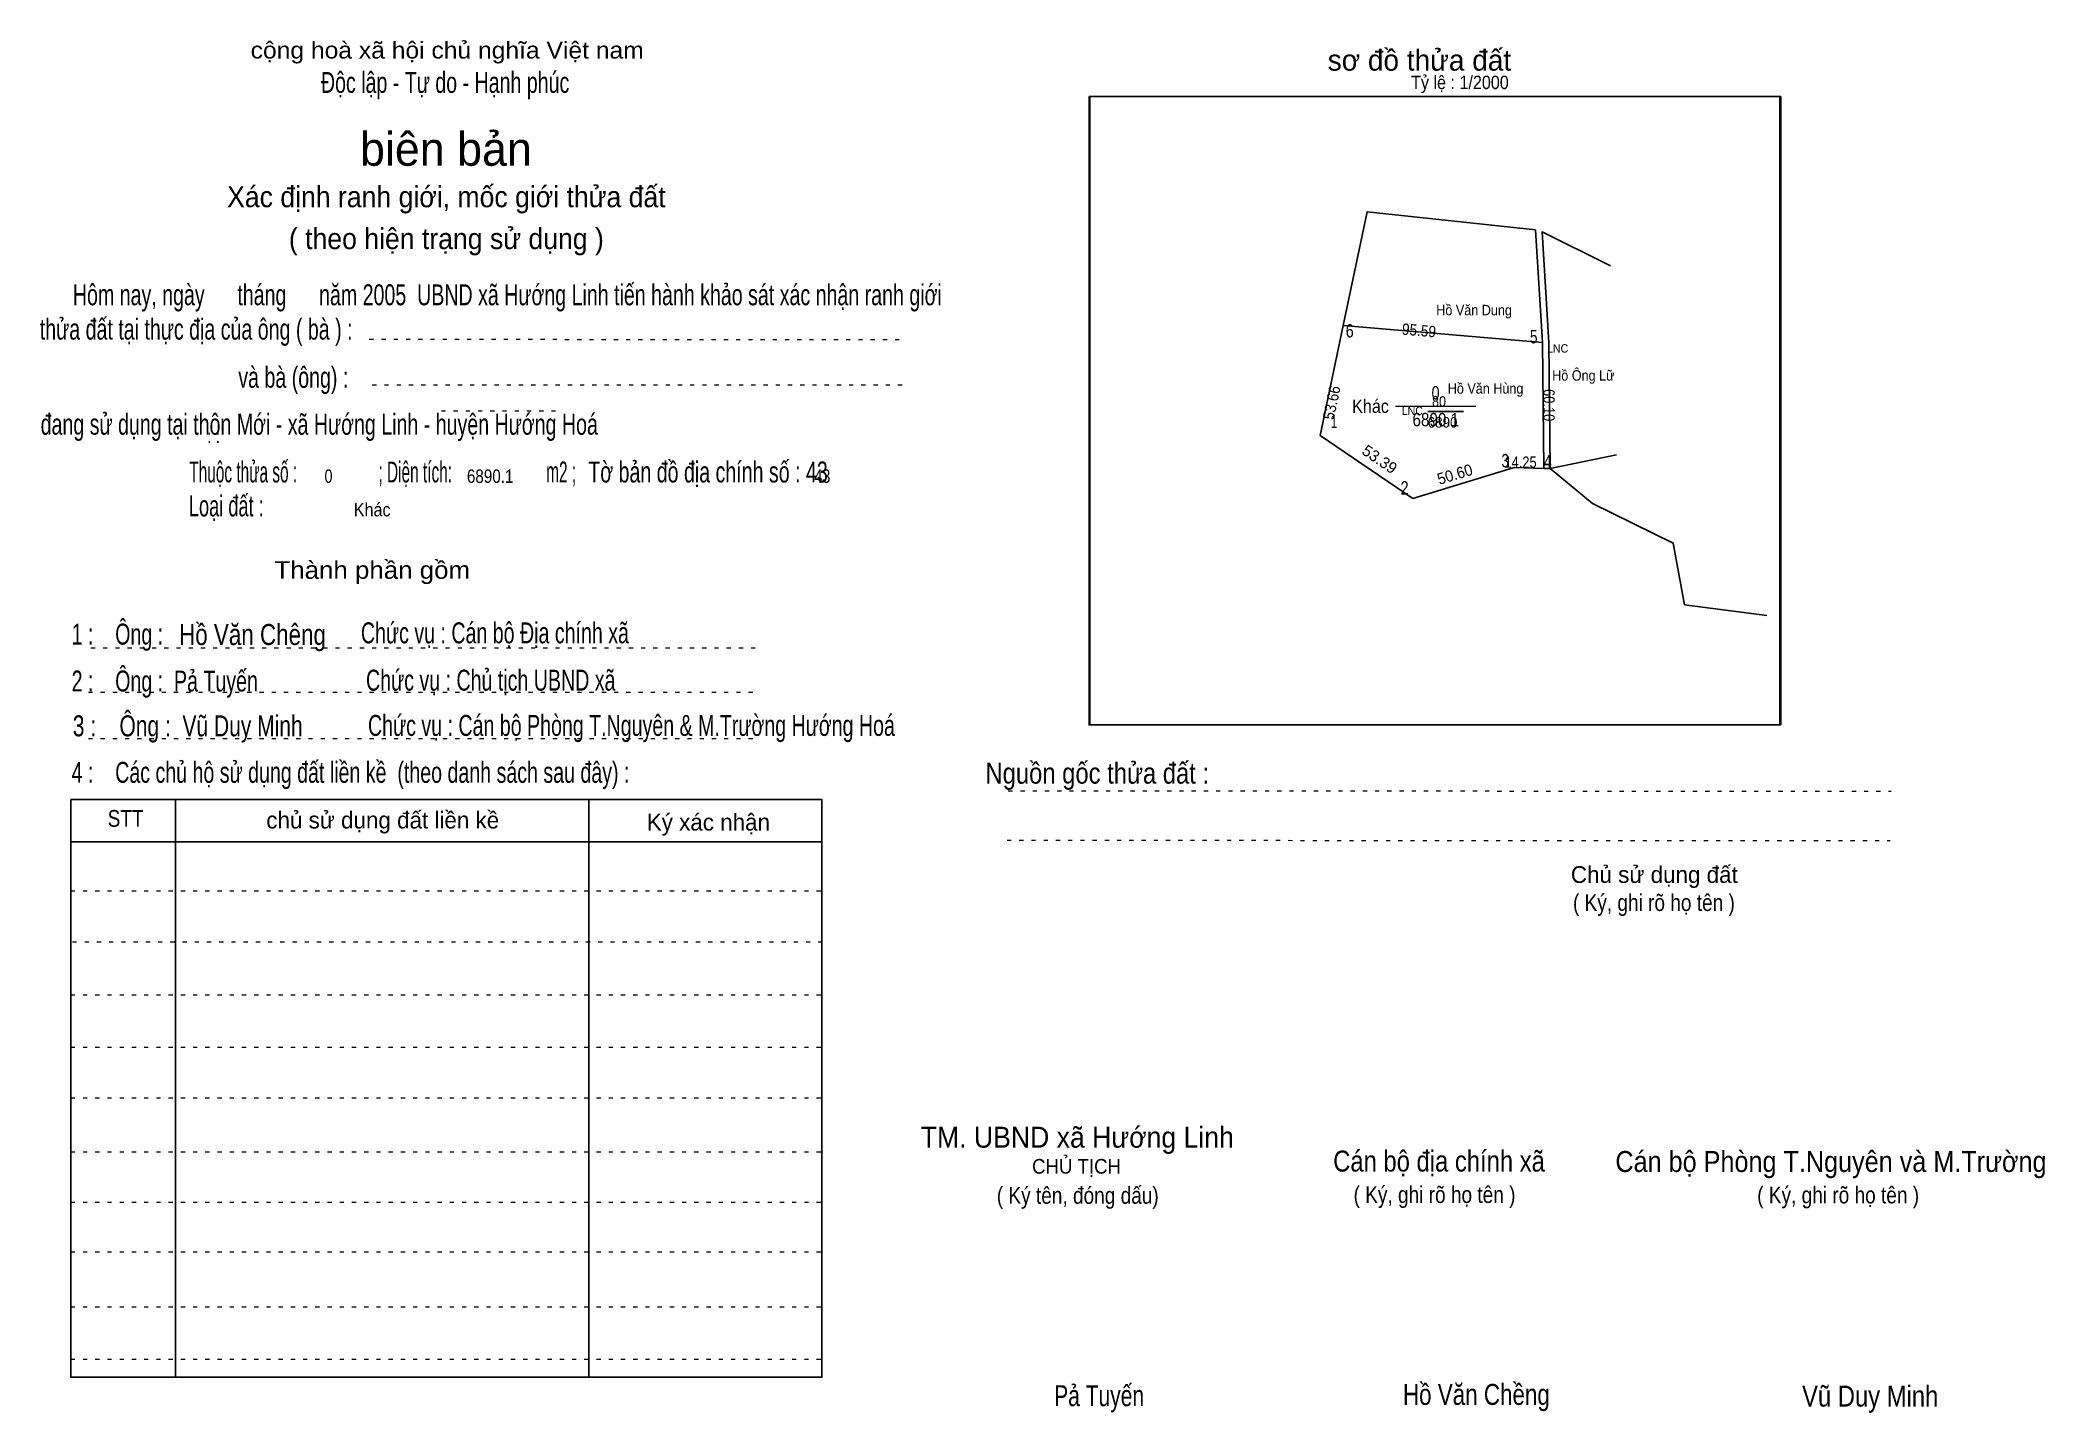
# Model space of a CAD drawing. Header units: centimetres. Extents: x -1.5 to 46.4, y -3.9 to 28.9.
import ezdxf
from ezdxf.enums import TextEntityAlignment as Align

# ---------------------------------------------------------------- set-up
doc = ezdxf.new("R2010")
doc.units = ezdxf.units.CM
doc.header["$LTSCALE"] = 0.16
doc.linetypes.add('DOTTED', pattern=[1.5, 0.3, -1.2])
for name, color, linetype, lineweight in [('15', 7, 'Continuous', 25), ('2', 7, 'Continuous', 25), ('22', 7, 'Continuous', 25), ('33', 7, 'Continuous', 13), ('5', 7, 'DOTTED', 13)]:
    doc.layers.add(name, color=color, linetype=linetype, lineweight=lineweight)
for name, color, linetype in [('16', 7, 'Continuous'), ('32', 7, 'Continuous'), ('34', 7, 'Continuous'), ('51', 7, 'Continuous')]:
    doc.layers.add(name, color=color, linetype=linetype)

msp = doc.modelspace()

# ---------------------------------------------------------------- linework, layer by layer
at = {"layer": '15'}
msp.add_line((31.65, 20), (32.5, 20), dxfattribs=at)
at = {"layer": '2'}
msp.add_lwpolyline([(23.56, 27.52), (40.06, 27.52), (40.06, 12.52), (23.56, 12.52)], close=True, dxfattribs=at)
at = {"layer": '22'}
for p, q in [((34.39, 21.65), (34.22, 24.34)), ((34.39, 21.65), (29.63, 22.06)), ((34.39, 21.65), (34.42, 18.64)), ((34.57, 18.64), (36.16, 18.97))]:
    msp.add_line(p, q, dxfattribs=at)
for points in [[(34.22, 24.34), (30.2, 24.77), (29.63, 22.06)], [(36.01, 23.48), (34.38, 24.29), (34.54, 21.65), (34.57, 18.64)], [(29.63, 22.06), (29.08, 19.43), (31.29, 17.93), (33.71, 18.67), (34.42, 18.64), (34.57, 18.64)], [(34.57, 18.64), (35.58, 17.81), (37.51, 16.86), (37.78, 15.39), (39.75, 15.13)]]:
    msp.add_lwpolyline(points, dxfattribs=at)
msp.add_lwpolyline([(34.42, 18.64), (34.39, 21.65), (29.63, 22.06), (29.08, 19.43), (31.29, 17.93), (33.71, 18.67)], close=True, dxfattribs=at)
at = {"layer": '33'}
msp.add_line((30.88, 20.13), (32.8, 20.13), dxfattribs=at)
at = {"layer": '5'}
for p, q in [((6.37, 21.73), (19.21, 21.72)), ((6.44, 20.64), (19.25, 20.64)), ((8.09, 20.02), (10.86, 20.02)), ((-0.28, 14.36), (15.72, 14.36)), ((-0.34, 13.3), (15.66, 13.3)), ((-0.34, 12.2), (15.66, 12.2)), ((21.63, 10.95), (42.72, 10.94)), ((21.6, 9.77), (42.69, 9.76)), ((-0.76, 8.56), (17.18, 8.56)), ((-0.72, 7.34), (17.22, 7.34)), ((-0.76, 6.08), (17.18, 6.08)), ((-0.76, 4.83), (17.18, 4.83)), ((-0.76, 3.62), (17.18, 3.62)), ((-0.76, 2.33), (17.18, 2.33)), ((-0.76, 1.13), (17.18, 1.13)), ((-0.76, -0.06), (17.18, -0.06)), ((-0.76, -1.37), (17.18, -1.37)), ((-0.76, -2.62), (17.18, -2.62))]:
    msp.add_line(p, q, dxfattribs=at)
at = {"layer": '5', "linetype": 'Continuous', "lineweight": 25}
for p, q in [((1.74, 10.74), (1.74, -3.05)), ((11.61, 10.74), (11.61, -3.05)), ((-0.76, 9.73), (17.18, 9.73))]:
    msp.add_line(p, q, dxfattribs=at)
for points in [[(23.58, 27.52), (40.08, 27.52), (40.08, 12.52), (23.58, 12.52)], [(-0.76, 10.74), (17.18, 10.74), (17.18, -3.05), (-0.76, -3.05)]]:
    msp.add_lwpolyline(points, close=True, dxfattribs=at)

# ---------------------------------------------------------------- texts
at = {"layer": '15'}
for s, width, p in [('80', 0.9, (31.75, 20.12)), ('6890', 0.95, (31.65, 19.62))]:
    msp.add_text(s, height=0.25, dxfattribs=dict(at, width=width)).set_placement(p)
at = {"layer": '16', "width": 0.9}
for s, p in [('Hồ Văn Dung', (32.755, 22.3)), ('Hồ Văn Hùng', (33.03, 20.43)), ('Hồ Ông Lữ', (35.365, 20.74))]:
    msp.add_text(s, height=0.25, dxfattribs=at).set_placement(p, align=Align.CENTER)
at = {"layer": '22', "width": 0.95}
for p in [(34.75, 21.41), (31.28, 19.92)]:
    msp.add_text('LNC', height=0.2, dxfattribs=at).set_placement(p, align=Align.CENTER)
at = {"layer": '32'}
for s, width, p in [('6', 0.8, (29.69, 21.77)), ('5', 0.75, (34.09, 21.63)), ('1', 0.65, (29.33, 19.61)), ('3', 0.75, (33.41, 18.67)), ('4', 0.8, (34.42, 18.65)), ('2', 0.8, (31, 18.02))]:
    msp.add_text(s, height=0.32, dxfattribs=dict(at, width=width)).set_placement(p)
at = {"layer": '33'}
for s, width, p in [('0', 0.8, (31.835, 20.29)), ('6890.1', 0.85, (31.84, 19.65))]:
    msp.add_text(s, height=0.32, dxfattribs=dict(at, width=width)).set_placement(p, align=Align.CENTER)
at = {"layer": '33', "width": 0.9}
msp.add_text('Khác', height=0.32, dxfattribs=at).set_placement((30.72, 19.97), align=Align.RIGHT)
at = {"layer": '34'}
for s, width, p in [(': : ', 0.85, (2.5, 19.25)), ('0', 0.8, (5.3, 18.3)), ('6890.1', 0.85, (8.7, 18.3)), ('43', 0.8, (17, 18.3)), ('Khác', 0.9, (6, 17.5))]:
    msp.add_text(s, height=0.32, dxfattribs=dict(at, width=width)).set_placement(p)
at = {"layer": '5'}
for s, height, width, p in [('cộng hoà xã hội chủ nghĩa Việt nam', 0.4, 1.1, (8.23, 28.43)), ('Độc lập - Tự do - Hạnh phúc', 0.5, 0.7, (8.18, 27.61)), ('Xác định ranh giới, mốc giới thửa đất', 0.5, 0.95, (8.21, 24.88)), ('( theo hiện trạng sử dụng )', 0.5, 0.95, (8.21, 23.88)), ('Thành phần gồm', 0.42, 1.1, (6.44, 16.01)), ('Hồ Văn Chêng', 0.5, 0.8, (3.58, 14.43)), ('Chức vụ : Cán bộ Địa chính xã', 0.5, 0.7, (9.37, 14.47)), ('Chức vụ : Chủ tịch UBND xã', 0.5, 0.7, (9.27, 13.34)), ('Chức vụ : Cán bộ Phòng T.Nguyên & M.Trường Hướng Hoá', 0.5, 0.7, (12.63, 12.26)), ('    Nguồn gốc thửa đất :', 0.5, 0.85, (23.44, 11.12)), ('( Ký, ghi rõ họ tên )', 0.4, 0.85, (37.05, 8.08)), ('CHỦ TỊCH', 0.35, 0.95, (23.26, 1.81)), ('( Ký tên, đóng dấu)', 0.4, 0.85, (23.29, 1.09)), ('( Ký, ghi rõ họ tên )', 0.4, 0.85, (31.81, 1.11)), ('( Ký, ghi rõ họ tên )', 0.4, 0.85, (41.45, 1.1)), ('Pả Tuyến', 0.5, 0.75, (23.8, -3.74)), ('Hồ Văn Chềng', 0.5, 0.8, (32.81, -3.71)), ('Vũ Duy Minh', 0.5, 0.85, (42.215, -3.75))]:
    msp.add_text(s, height=height, dxfattribs=dict(at, width=width)).set_placement(p, align=Align.CENTER)
msp.add_text('sơ đồ thửa đất', height=0.5, dxfattribs=at).set_placement((29.26, 28.14))
for s, height, p in [('biên bản', 0.8, (8.2, 25.87)), ('      chủ sử dụng đất liền kề', 0.4, (6.245, 10.05)), ('   Ký xác nhận', 0.4, (14.245, 10)), ('Chủ sử dụng đất', 0.4, (37.06, 8.75))]:
    msp.add_text(s, height=height, dxfattribs=at).set_placement(p, align=Align.CENTER)
for s, height, width, p in [('   Hôm nay, ngày      tháng      năm 2005  UBND xã Hướng Linh tiến hành khảo sát xác nhận ranh giới ', 0.5, 0.7, (-1.1, 22.54)), ('thửa đất tại thực địa của ông ( bà ) :                                       ', 0.5, 0.7, (-1.5, 21.72)), ('                                     và bà (ông) :', 0.5, 0.7, (-1.57, 20.57)), (' đang sử dụng tại thôn Mới - xã Hướng Linh - huyện Hướng Hoá', 0.5, 0.7, (-1.61, 19.45)), ('Thuộc thửa số :                   ; Diện tích:                      m2 ;                                            ', 0.5, 0.55, (2.07, 18.31)), ('Tờ bản đồ địa chính số : 43', 0.5, 0.7, (11.6, 18.31)), ('Loại đất :  ', 0.5, 0.65, (2.06, 17.5)), ('    1 :    Ông :                                                        ', 0.5, 0.7, (-1.26, 14.44)), ('    2 :    Ông :  Pả Tuyến', 0.5, 0.7, (-1.26, 13.32)), ('    3 :    Ông :  Vũ Duy Minh', 0.5, 0.75, (-1.27, 12.25)), ('    4 :    Các chủ hộ sử dụng đất liền kề  (theo danh sách sau đây) :', 0.5, 0.7, (-1.26, 11.14)), ('STT', 0.4, 0.85, (0.12, 10.09)), ('TM. UBND xã Hướng Linh', 0.5, 0.95, (19.54, 2.43)), ('Cán bộ địa chính xã  ', 0.5, 0.85, (29.39, 1.86)), ('Cán bộ Phòng T.Nguyên và M.Trường', 0.5, 0.9, (36.13, 1.85))]:
    msp.add_text(s, height=height, dxfattribs=dict(at, width=width)).set_placement(p)
at = {"layer": '51', "width": 0.9}
msp.add_text('Tỷ lệ : 1/2000', height=0.32, dxfattribs=at).set_placement((31.25, 27.7))
at = {"layer": '51'}
for s, rotation, width, p in [('95.59', 355.079, 0.9, (31.4284, 21.8057)), ('53.66', 78.137, 0.9, (29.4855, 20.1872)), ('60.10', 270, 0.85, (34.41, 20.155)), ('50.60', 16.877, 0.95, (32.3358, 18.3762))]:
    msp.add_text(s, height=0.27, rotation=rotation, dxfattribs=dict(at, width=width)).set_placement(p, align=Align.CENTER)
msp.add_text('53.39', height=0.27, rotation=325.786, dxfattribs=at).set_placement((30.4241, 18.752), align=Align.CENTER)
at = {"layer": '51', "width": 0.85}
msp.add_text('14.25', height=0.27, dxfattribs=at).set_placement((33.865, 18.66), align=Align.CENTER)

doc.saveas('drawing.dxf')
